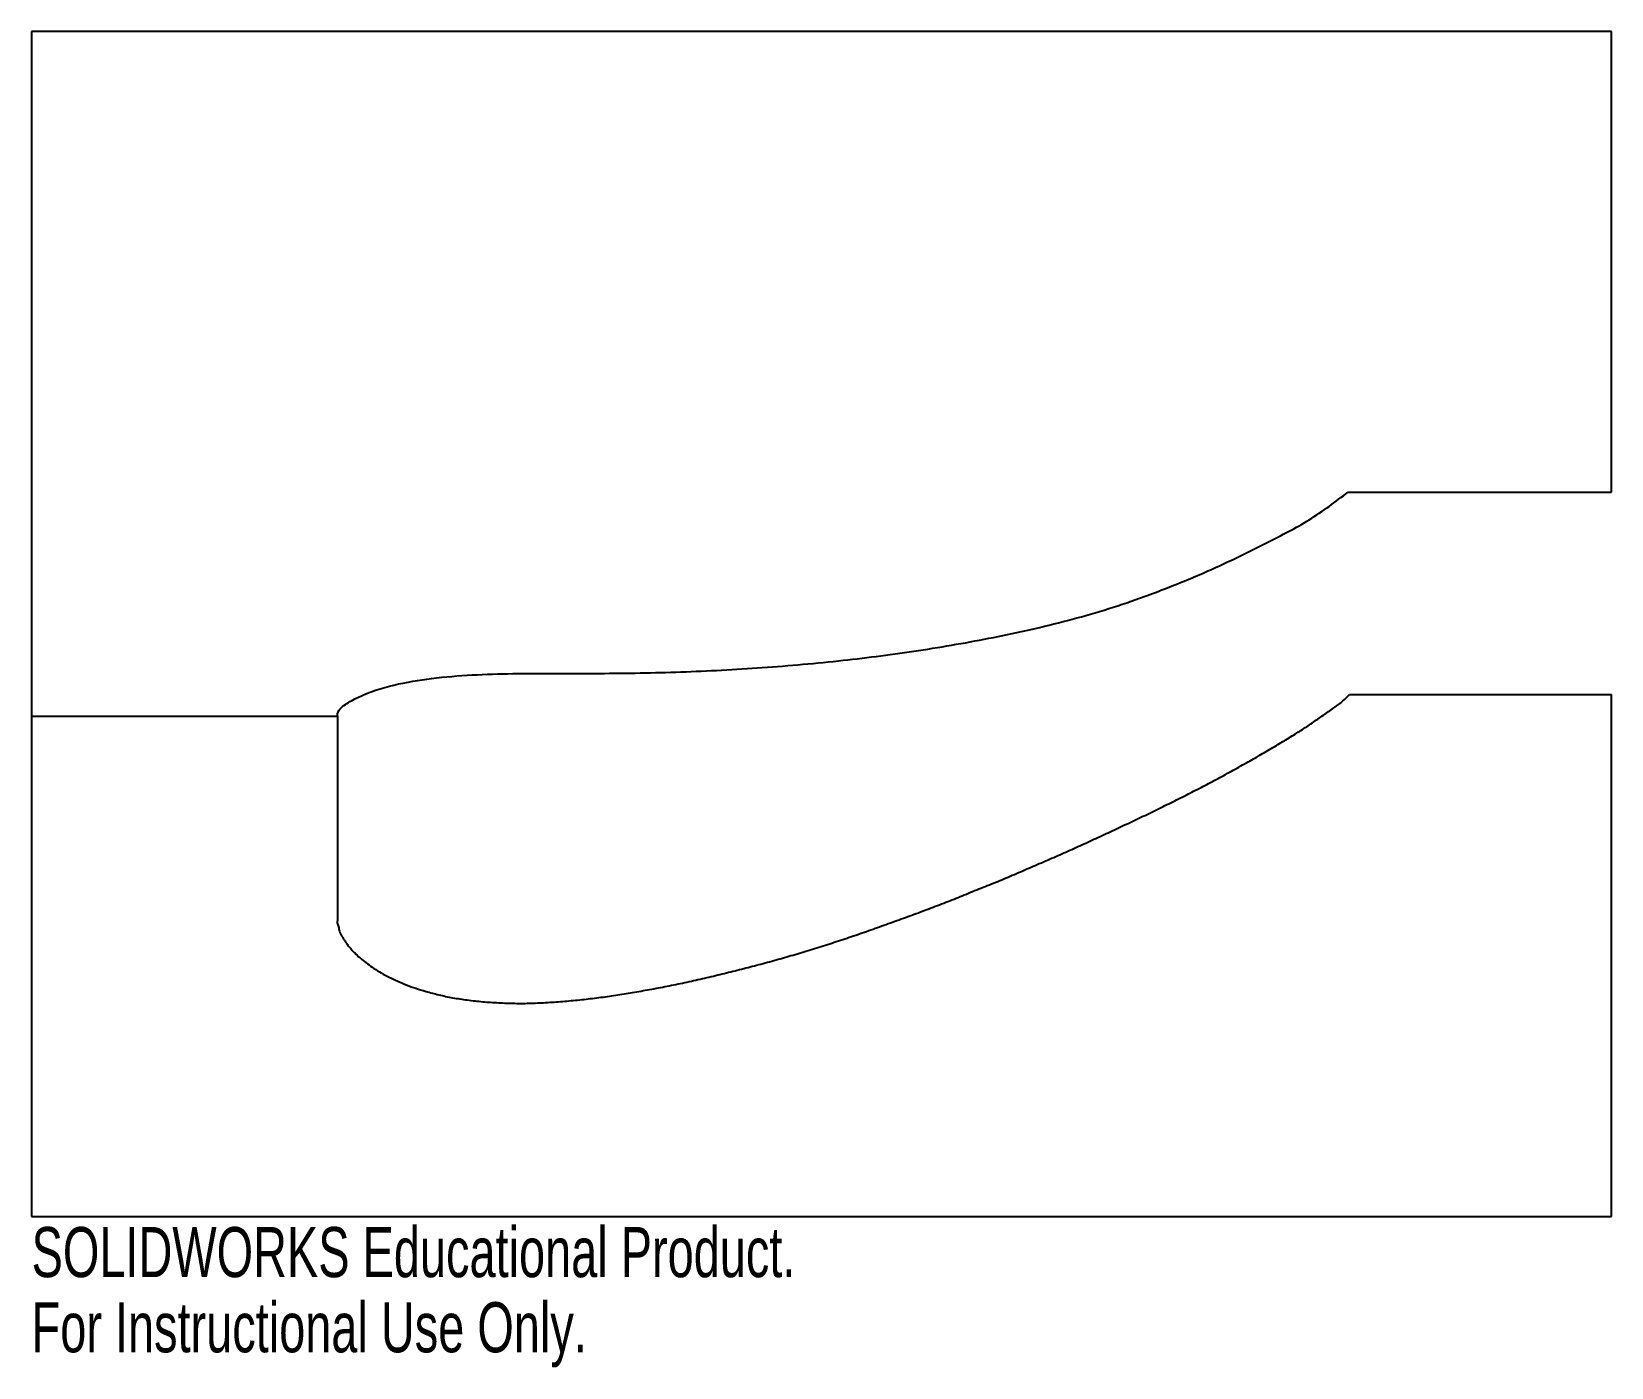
# Model space of a CAD drawing. Header units: millimetres. Extents: x -25 to 127, y 7 to 136.
import ezdxf

# ---------------------------------------------------------------- set-up
doc = ezdxf.new("R2010")
doc.units = ezdxf.units.MM
doc.styles.add('SLDTEXTSTYLE0', font='TXT', dxfattribs={"width": 0.7})

msp = doc.modelspace()

# ---------------------------------------------------------------- linework, layer by layer
at = {"color": 7, "linetype": 'Continuous', "lineweight": 25}
for p, q in [((127.06, 135.76), (-25.34, 135.76)), ((-25.34, 135.76), (-25.34, 21.46)), ((127.06, 91.34), (127.06, 135.76)), ((101.66, 91.34), (127.06, 91.34)), ((101.8, 71.8), (127.06, 71.8)), ((127.06, 21.46), (127.06, 71.8)), ((-25.34, 69.72), (4.16, 69.72)), ((4.16, 69.72), (4.16, 50.67)), ((-25.34, 21.46), (127.06, 21.46))]:
    msp.add_line(p, q, dxfattribs=at)
for points, knots in [([(4.16, 69.72), (4.16, 69.74), (4.16, 69.98), (4.36, 70.46), (5.12, 71), (6.79, 71.93), (9.61, 72.81), (14.61, 73.63), (21.09, 73.89), (28.95, 73.82), (36.81, 73.93), (44.66, 74.33), (52.32, 74.99), (59.78, 75.94), (67.01, 77.18), (74.18, 78.75), (80.35, 80.59), (85.49, 82.58), (89.74, 84.4), (93.85, 86.49), (97.99, 88.54), (100.44, 90.41), (101.66, 91.34)], [0, 0, 0, 0, 0.000553, 0.007234, 0.014005, 0.027558, 0.063674, 0.099838, 0.176975, 0.25415, 0.331324, 0.408496, 0.485668, 0.557693, 0.629713, 0.701733, 0.773737, 0.81901, 0.864285, 0.909557, 0.954825, 1, 1, 1, 1]), ([(4.16, 50.67), (4.16, 50.63), (4.16, 50.51), (4.17, 50.32), (4.18, 50.1), (4.14, 49.9), (4.15, 49.69), (4.23, 49.51), (4.29, 49.3), (4.33, 49.08), (4.41, 48.84), (4.52, 48.6), (4.68, 48.35), (4.85, 48.07), (5.07, 47.78), (5.31, 47.45), (5.61, 47.11), (5.96, 46.73), (6.41, 46.34), (6.94, 45.94), (7.53, 45.48), (8.22, 45.05), (8.97, 44.63), (9.79, 44.24), (10.67, 43.86), (11.65, 43.48), (12.75, 43.16), (13.96, 42.83), (15.29, 42.54), (16.71, 42.34), (18.19, 42.16), (19.72, 42.07), (21.28, 42.01), (22.86, 42.02), (24.46, 42.1), (26.09, 42.22), (27.74, 42.37), (29.37, 42.57), (31.01, 42.79), (32.64, 43.07), (34.29, 43.35), (35.97, 43.67), (37.67, 44.02), (39.37, 44.4), (41.06, 44.8), (42.73, 45.22), (44.4, 45.64), (46.06, 46.09), (47.71, 46.56), (49.37, 47.04), (51.03, 47.57), (52.7, 48.11), (54.37, 48.67), (56.05, 49.26), (57.72, 49.86), (59.38, 50.45), (61.02, 51.07), (62.65, 51.68), (64.24, 52.32), (65.84, 52.98), (67.46, 53.61), (69.07, 54.28), (70.67, 54.98), (72.27, 55.66), (73.84, 56.36), (75.4, 57.04), (76.95, 57.76), (78.52, 58.48), (80.1, 59.23), (81.67, 59.96), (83.23, 60.71), (84.73, 61.46), (86.21, 62.19), (87.66, 62.95), (89.12, 63.71), (90.58, 64.51), (92.01, 65.31), (93.4, 66.1), (94.72, 66.87), (95.94, 67.62), (97.11, 68.33), (98.21, 69.07), (99.25, 69.8), (100.25, 70.49), (101.11, 71.13), (101.6, 71.58), (101.8, 71.8)], [0.4857484, 0.4857484, 0.4857484, 0.4857484, 0.4863653, 0.4874306, 0.4884423, 0.4894013, 0.4903007, 0.491238, 0.4922301, 0.4932891, 0.4944376, 0.495685, 0.4970636, 0.4985877, 0.5002791, 0.5021692, 0.5042891, 0.5066861, 0.5094159, 0.5125366, 0.5160553, 0.5199127, 0.5239871, 0.5281727, 0.532596, 0.5374765, 0.5428413, 0.5487378, 0.5551006, 0.5618553, 0.5688733, 0.5760617, 0.5833805, 0.5907528, 0.5982427, 0.60594, 0.6136877, 0.6214238, 0.6290985, 0.6367916, 0.6446639, 0.6527105, 0.660822, 0.6689723, 0.6771125, 0.6851881, 0.6931989, 0.7012587, 0.7093179, 0.7173747, 0.7255232, 0.7337368, 0.7420392, 0.7503039, 0.7586377, 0.7669341, 0.7751359, 0.7832847, 0.7912798, 0.7993317, 0.8075204, 0.8156508, 0.8238519, 0.8319924, 0.8400541, 0.848003, 0.8559257, 0.8640504, 0.8722291, 0.8804184, 0.8884942, 0.8964295, 0.9040724, 0.9116672, 0.9193966, 0.9272171, 0.9349588, 0.9424445, 0.9496357, 0.9563674, 0.9626495, 0.968847, 0.9748982, 0.9805961, 0.9858366, 0.989957, 0.989957, 0.989957, 0.989957])]:
    msp.add_open_spline(points, degree=3, knots=knots, dxfattribs=at)

# ---------------------------------------------------------------- texts
at = {"color": 7, "linetype": 'Continuous', "char_height": 4.8336, "attachment_point": 1, "style": 'SLDTEXTSTYLE0'}
for s, insert in [('SOLIDWORKS Educational Product.', (-25.34, 20.44)), ('For Instructional Use Only.', (-25.34, 13.19))]:
    msp.add_mtext(s, dxfattribs=dict(at, insert=insert))

doc.saveas('drawing.dxf')
